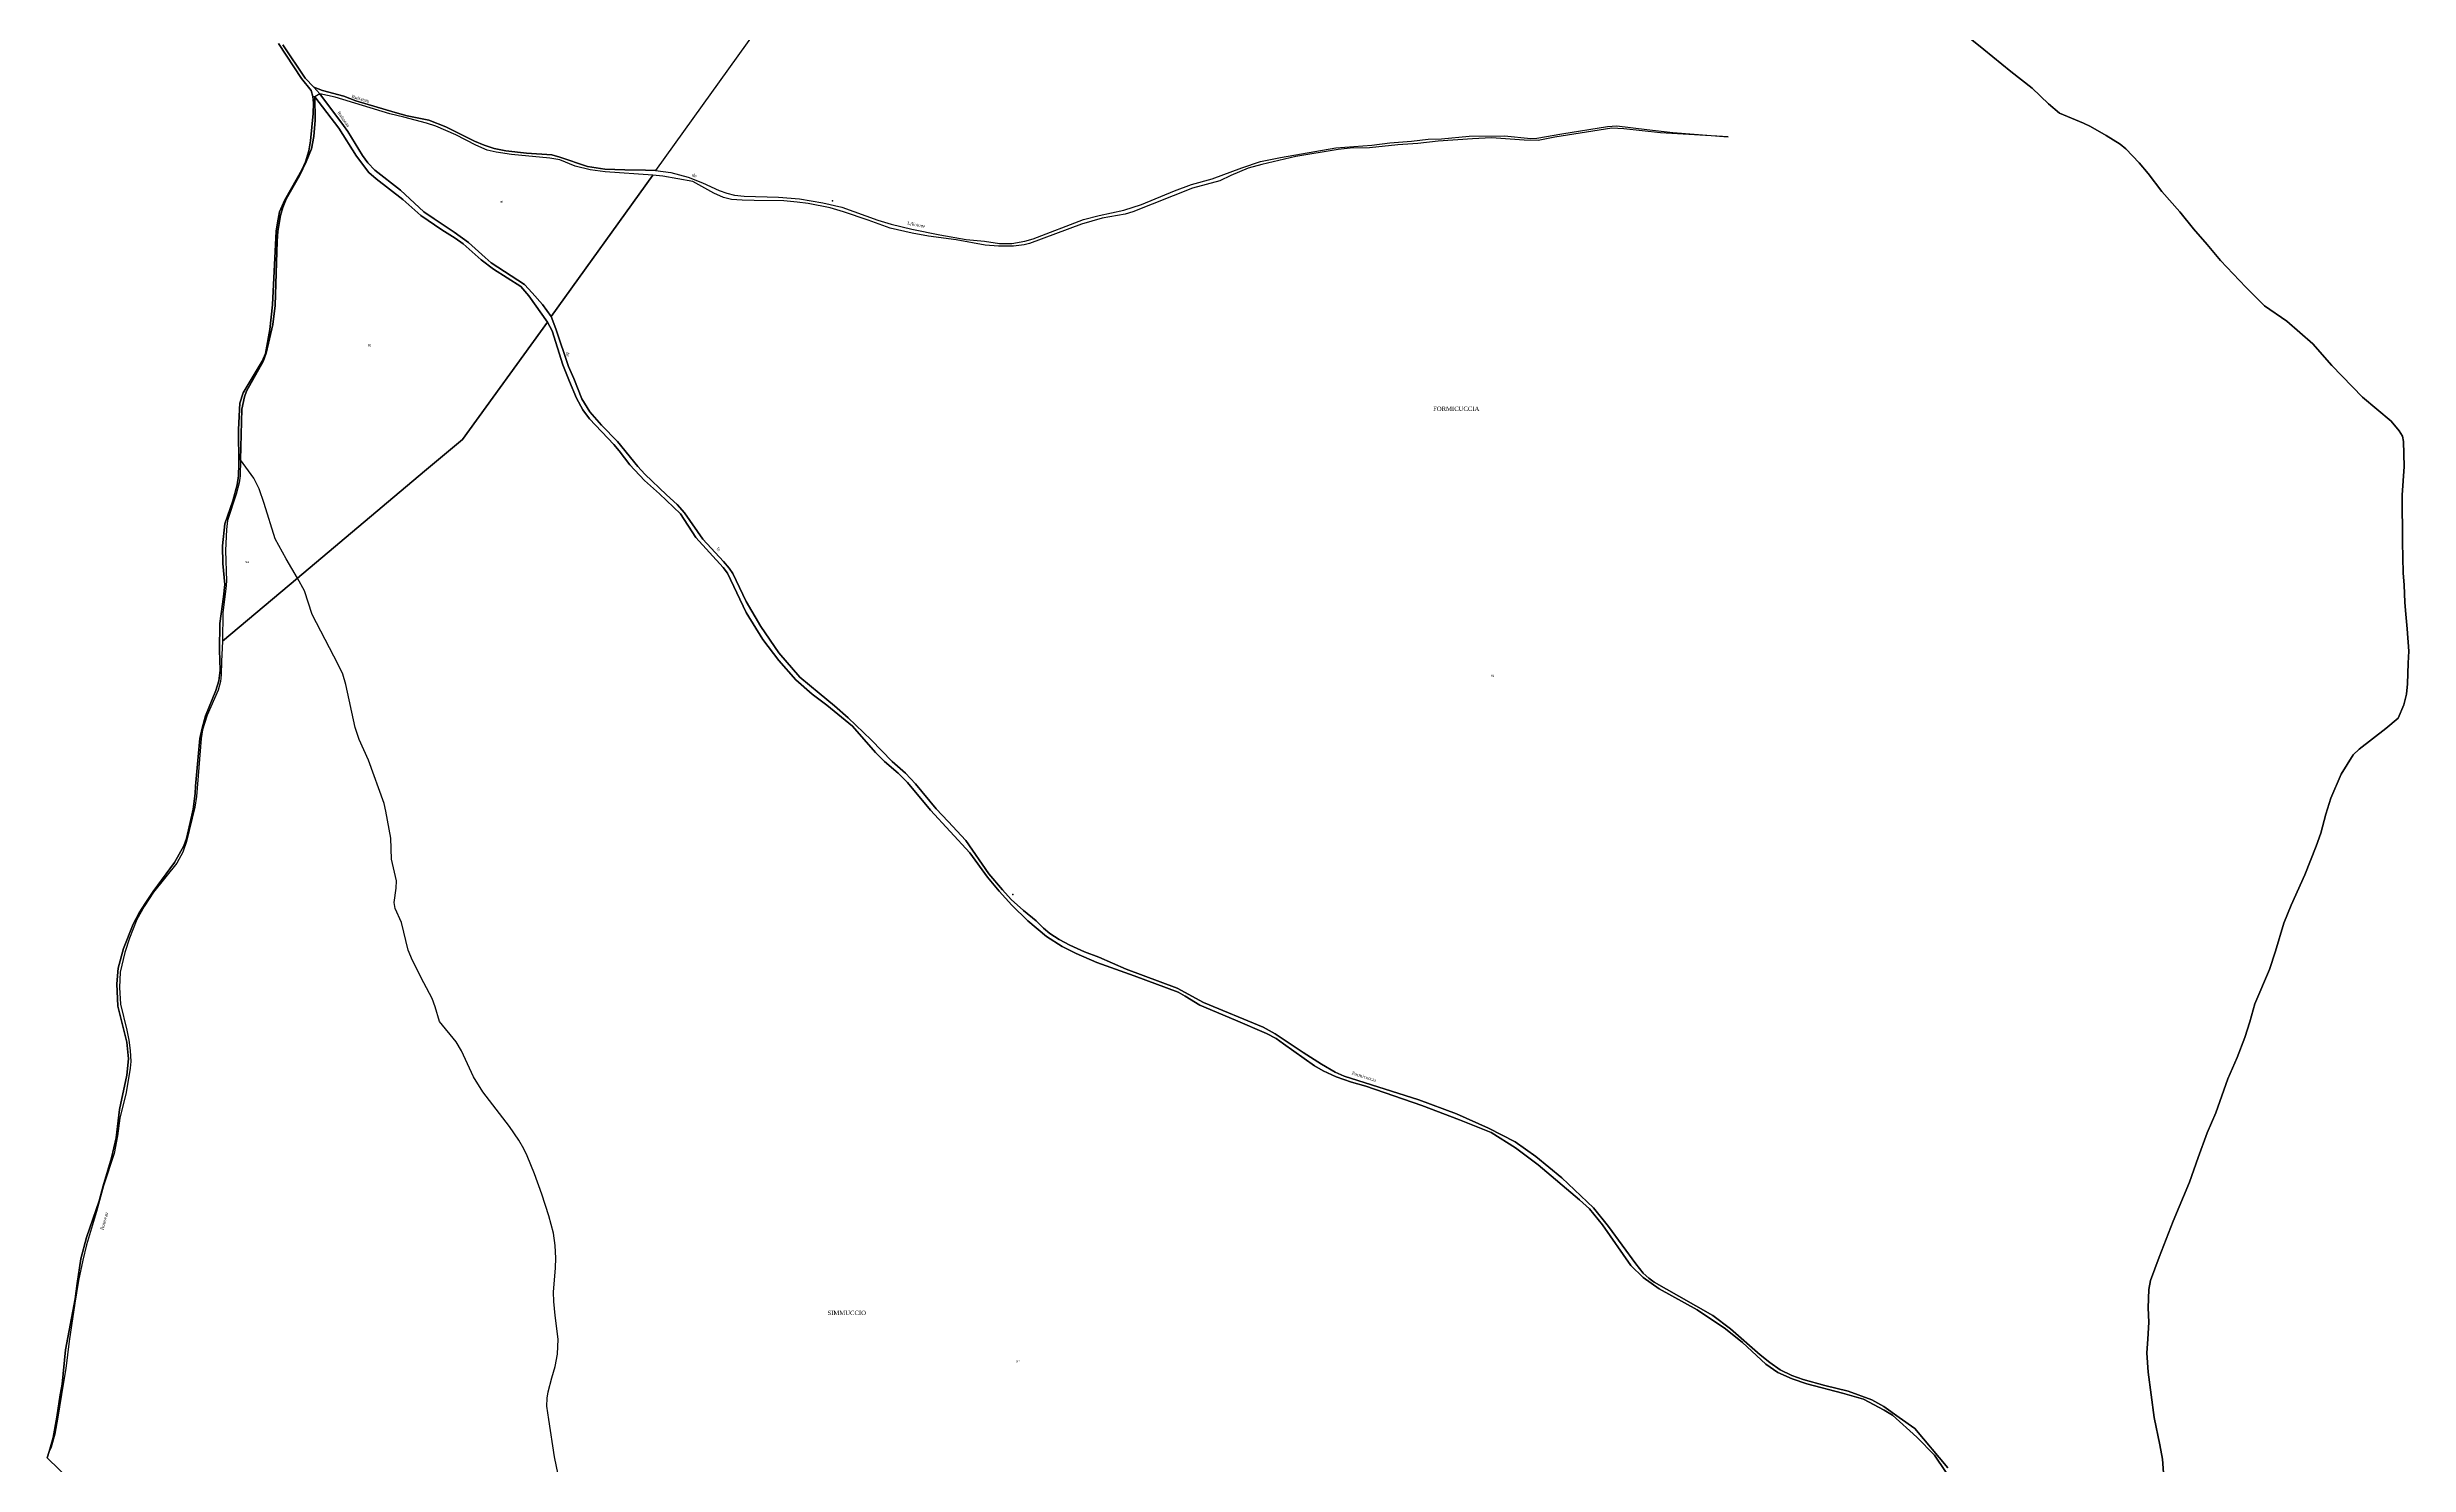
# Model space of a CAD drawing. Extents: x 1197506 to 1206978, y 6141540 to 6151741.
# Drawn here: x 1203614 to 1205781, y 6145426 to 6146727 of the extents above; entities that cross this region are included whole.
import ezdxf

# ---------------------------------------------------------------- set-up
doc = ezdxf.new("R2010")
doc.units = 0
doc.linetypes.add('CONTINU', pattern=[0])
doc.layers.get('0').update_dxf_attribs({"linetype": 'CONTINU'})
for name, color, linetype in [('1FLECHEFL', 7, 'CONTINU'), ('1LIEUDIT', 7, 'CONTINU'), ('1PARCELLE', 7, 'CONTINU'), ('1SECTION', 7, 'CONTINU'), ('1SUBDSECT', 7, 'CONTINU'), ('1TRONFLUV', 7, 'CONTINU'), ('3LIEUDITTEX', 7, 'CONTINU'), ('3PARCELLETEX', 7, 'CONTINU'), ('3TRONFLUVTEX', 7, 'CONTINU')]:
    doc.layers.add(name, color=color, linetype=linetype)
doc.styles.get("Standard").update_dxf_attribs({"font": 'Times New Roman'})

# ---------------------------------------------------------------- blocks, each defined once
blk = doc.blocks.new('FLECHRU1')
blk.add_point((0, 0))

msp = doc.modelspace()

# ---------------------------------------------------------------- linework, layer by layer
at = {"layer": '1LIEUDIT'}
for points in [[(1205374.95, 6145391.93), (1205345.79, 6145435), (1205329.69, 6145451.39), (1205307.23, 6145471.49), (1205299.67, 6145476.33), (1205280.6, 6145486.36), (1205261.46, 6145491.74), (1205228.76, 6145500.35), (1205215.1, 6145504.98), (1205202.06, 6145510.73), (1205190.87, 6145518.25), (1205169.54, 6145538.16), (1205154.14, 6145550.79), (1205128.16, 6145568.13), (1205093.17, 6145587.4), (1205078.59, 6145597.83), (1205067.2, 6145608.86), (1205041.3, 6145646.32), (1205029.33, 6145661.04), (1205020.05, 6145669.19), (1204982.02, 6145701.27), (1204961.49, 6145717.01), (1204938.91, 6145731.04), (1204910.09, 6145742.57), (1204875.52, 6145755.56), (1204823.93, 6145773.39), (1204810.9, 6145777.16), (1204796.95, 6145782.09), (1204784.8, 6145787.49), (1204776.8, 6145792.1), (1204748.49, 6145812.31), (1204741.62, 6145817.03), (1204732.84, 6145821.73), (1204704.32, 6145834.03), (1204671.66, 6145847.76), (1204658.23, 6145855.85), (1204651.87, 6145859.63), (1204611.61, 6145874.51), (1204577.27, 6145886.93), (1204558.26, 6145895.21), (1204545.35, 6145901.43), (1204530.91, 6145910.59), (1204514.06, 6145925.17), (1204499.34, 6145939.61), (1204487.52, 6145952.23), (1204476.8, 6145965.16), (1204460.75, 6145987.54), (1204424.76, 6146026.65), (1204403.53, 6146051.9), (1204394.95, 6146060.53), (1204382.46, 6146071.4), (1204374.26, 6146079.42), (1204352.95, 6146103.72), (1204329.38, 6146123.02), (1204316.14, 6146133.2), (1204301.21, 6146146.35), (1204285.41, 6146163.9), (1204270.87, 6146183.22), (1204255.48, 6146207.89), (1204238.25, 6146244.15), (1204234.35, 6146249.34), (1204209.38, 6146276.76), (1204195.16, 6146298.48), (1204175.9, 6146316.73), (1204162.15, 6146329.06), (1204148.87, 6146343.42), (1204138.88, 6146356.43), (1204133.97, 6146362.16), (1204111.9, 6146385.61), (1204105.6, 6146393.82), (1204099.98, 6146404.61), (1204093.57, 6146420.06), (1204087.44, 6146435.08), (1204077.55, 6146466.4), (1204073.11, 6146474.47), (1204056.21, 6146498.51), (1204048.7, 6146507.15), (1204023.84, 6146522.85), (1204012.47, 6146531.5), (1203996.02, 6146546.19), (1203988.56, 6146551.44), (1203976.39, 6146559.02), (1203957.06, 6146572.24), (1203940.63, 6146586.82), (1203915.96, 6146605.9), (1203909.2, 6146611.62), (1203897.95, 6146626.71), (1203881.83, 6146652.32), (1203859.68, 6146681.16), (1203857.86, 6146681.28), (1203856.44, 6146687.03), (1203847.67, 6146697.78), (1203826.34, 6146729.88)], [(1205366.33, 6146744.31), (1205390.9, 6146724.51), (1205415.92, 6146704.35), (1205435.34, 6146688.93), (1205450.32, 6146674.75), (1205460.42, 6146666.06), (1205482.36, 6146657.01), (1205488.77, 6146653.96), (1205503.27, 6146645.67), (1205516.11, 6146637.8), (1205521.42, 6146633.29), (1205533.65, 6146620.47), (1205541.67, 6146610.64), (1205554.25, 6146594.1), (1205570.87, 6146575.46), (1205583.33, 6146559.93), (1205596.05, 6146545.58), (1205608.2, 6146530.98), (1205631.28, 6146506.58), (1205648.62, 6146489.22), (1205669.03, 6146475.27), (1205692.84, 6146454.37), (1205710.2, 6146434.48), (1205738.37, 6146405.63), (1205764.68, 6146383.49), (1205772.01, 6146374.63), (1205774.99, 6146369.65), (1205775.89, 6146364.8), (1205776.57, 6146341.79), (1205774.72, 6146315.61), (1205775.1, 6146272.65), (1205775.73, 6146244.48), (1205776.75, 6146233.12), (1205777.17, 6146217.36), (1205777.82, 6146209.69), (1205779.34, 6146192.99), (1205780.87, 6146172.38), (1205780.22, 6146161.42), (1205779.68, 6146142.6), (1205778.9, 6146133.15), (1205776.29, 6146123.38), (1205771.01, 6146111.06), (1205759.89, 6146101.71), (1205735.27, 6146082.6), (1205729.92, 6146077.28), (1205718.7, 6146059.56), (1205709.4, 6146037.74), (1205704.76, 6146022.88), (1205700.26, 6146005.5), (1205695.96, 6145993.51), (1205685.39, 6145967.3), (1205672.96, 6145939.56), (1205666.3, 6145922.9), (1205658.58, 6145897.28), (1205653.14, 6145880.39), (1205639.72, 6145848.97), (1205635.12, 6145832.55), (1205630.61, 6145818.13), (1205623.54, 6145799.77), (1205614.84, 6145780.07), (1205603.72, 6145749.07), (1205595.99, 6145730.68), (1205587.75, 6145707.92), (1205579.57, 6145685.23), (1205564.59, 6145649.64), (1205551.76, 6145616.43), (1205543.85, 6145595.3), (1205542.28, 6145586.86), (1205541.74, 6145569.98), (1205542.27, 6145556.9), (1205541.5, 6145541.21), (1205540.61, 6145528.72), (1205541.75, 6145511.1), (1205547.28, 6145469.36), (1205552.62, 6145444.34), (1205554.9, 6145431.13), (1205556.5, 6145410.13)], [(1203646.86, 6145400.52), (1203614.28, 6145432.59), (1203616.1, 6145438.34), (1203619.74, 6145451.13), (1203623.2, 6145469.87), (1203626.26, 6145490.38), (1203628.04, 6145500.12), (1203631.06, 6145531.66), (1203639.88, 6145578.42), (1203641.66, 6145592.26), (1203645.21, 6145615.01), (1203650.43, 6145634.47), (1203661.78, 6145668.26), (1203665.63, 6145682.09), (1203673.28, 6145707.65), (1203677.5, 6145726.16), (1203680.69, 6145752.18), (1203687.2, 6145783.55), (1203688.84, 6145798.53), (1203687.44, 6145813.69), (1203678.94, 6145846.81), (1203678.01, 6145867.29), (1203679.44, 6145881.65), (1203684.15, 6145899.61), (1203693.1, 6145921.93), (1203698.68, 6145932.39), (1203704.63, 6145941.91), (1203711.48, 6145952.08), (1203731.18, 6145978.65), (1203739.62, 6145993.87), (1203742.02, 6146000.75), (1203745.37, 6146015.28), (1203748.26, 6146027.7), (1203750.14, 6146042.03), (1203750.32, 6146048.56), (1203754.27, 6146092.34), (1203756.28, 6146101.94), (1203759.47, 6146113.18), (1203769.03, 6146136.5), (1203771.64, 6146145.15), (1203773, 6146155.07), (1203772.26, 6146173.48), (1203772.53, 6146197.78), (1203776.11, 6146222.34), (1203777.13, 6146233.68), (1203775.26, 6146252.98), (1203775.03, 6146269.11), (1203777.29, 6146289.3), (1203784.63, 6146310.49), (1203788.53, 6146325.19), (1203789.66, 6146333.42), (1203790.19, 6146344.13), (1203789.76, 6146375.76), (1203791, 6146399.95), (1203794.14, 6146409.64), (1203811.48, 6146438.52), (1203814.68, 6146445.66), (1203818.48, 6146467.77), (1203821.05, 6146490.11), (1203824.41, 6146557.72), (1203825.53, 6146565.56), (1203827.47, 6146575.49), (1203832.36, 6146586.5), (1203847.97, 6146613.99), (1203851.08, 6146621.35), (1203854.23, 6146631.55), (1203855.96, 6146640.84), (1203858.41, 6146665.63), (1203858.57, 6146675.2), (1203857.86, 6146681.28), (1203859.68, 6146681.16), (1203859.68, 6146681.16), (1203881.83, 6146652.32), (1203897.95, 6146626.71), (1203909.2, 6146611.62), (1203915.96, 6146605.9), (1203940.63, 6146586.82), (1203957.06, 6146572.24), (1203976.39, 6146559.02), (1203988.56, 6146551.44), (1203996.02, 6146546.19), (1204012.47, 6146531.5), (1204023.84, 6146522.85), (1204048.7, 6146507.15), (1204056.21, 6146498.51), (1204073.11, 6146474.47), (1204077.55, 6146466.4), (1204087.44, 6146435.08), (1204093.57, 6146420.06), (1204099.98, 6146404.61), (1204105.6, 6146393.82), (1204111.9, 6146385.61), (1204133.97, 6146362.16), (1204138.88, 6146356.43), (1204148.87, 6146343.42), (1204162.15, 6146329.06), (1204175.9, 6146316.73), (1204195.16, 6146298.48), (1204209.38, 6146276.76), (1204234.35, 6146249.34), (1204238.25, 6146244.15), (1204255.48, 6146207.89), (1204270.87, 6146183.22), (1204285.41, 6146163.9), (1204301.21, 6146146.35), (1204316.14, 6146133.2), (1204329.38, 6146123.02), (1204352.95, 6146103.72), (1204374.26, 6146079.42), (1204382.46, 6146071.4), (1204394.95, 6146060.53), (1204403.53, 6146051.9), (1204424.76, 6146026.65), (1204460.75, 6145987.54), (1204476.8, 6145965.16), (1204487.52, 6145952.23), (1204499.34, 6145939.61), (1204514.06, 6145925.17), (1204530.91, 6145910.59), (1204545.35, 6145901.43), (1204558.26, 6145895.21), (1204577.27, 6145886.93), (1204611.61, 6145874.51), (1204651.87, 6145859.63), (1204658.23, 6145855.85), (1204671.66, 6145847.76), (1204704.32, 6145834.03), (1204732.84, 6145821.73), (1204741.62, 6145817.03), (1204748.49, 6145812.31), (1204776.8, 6145792.1), (1204784.8, 6145787.49), (1204796.95, 6145782.09), (1204810.9, 6145777.16), (1204823.93, 6145773.39), (1204875.52, 6145755.56), (1204910.09, 6145742.57), (1204938.91, 6145731.04), (1204961.49, 6145717.01), (1204982.02, 6145701.27), (1205020.05, 6145669.19), (1205029.33, 6145661.04), (1205041.3, 6145646.32), (1205067.2, 6145608.86), (1205078.59, 6145597.83), (1205093.17, 6145587.4), (1205128.16, 6145568.13), (1205154.14, 6145550.79), (1205169.54, 6145538.16), (1205190.87, 6145518.25), (1205202.06, 6145510.73), (1205215.1, 6145504.98), (1205228.76, 6145500.35), (1205261.46, 6145491.74), (1205280.6, 6145486.36), (1205299.67, 6145476.33), (1205307.23, 6145471.49), (1205329.69, 6145451.39), (1205345.79, 6145435), (1205374.95, 6145391.93)]]:
    msp.add_lwpolyline(points, dxfattribs=at)
at = {"layer": '1PARCELLE'}
for points in [[(1204273.52, 6146754.6), (1204172.23, 6146613.41), (1204163.27, 6146613.82), (1204144.06, 6146614.04), (1204125.86, 6146614.64), (1204110.09, 6146617.21), (1204084.62, 6146625.63), (1204077.17, 6146627.74), (1204053.9, 6146629.47), (1204035.11, 6146631.54), (1204024.37, 6146633.63), (1204015.04, 6146636.6), (1204006.38, 6146640.45), (1203979.88, 6146653.53), (1203964.4, 6146659.76), (1203944.48, 6146663.76), (1203933.45, 6146666.67), (1203897.51, 6146677.39), (1203886.29, 6146681.56), (1203866.87, 6146687), (1203858.92, 6146689.79), (1203850.84, 6146698.13), (1203830.33, 6146728.84)], [(1204273.52, 6146754.6), (1204172.23, 6146613.41), (1204186.3, 6146611.66), (1204202.43, 6146607.36), (1204215.54, 6146602.14), (1204230.84, 6146595.26), (1204237.73, 6146592.77), (1204244.76, 6146590.76), (1204253.7, 6146590.07), (1204285.18, 6146589.05), (1204304.3, 6146587.35), (1204325.74, 6146583.71), (1204343.31, 6146579.71), (1204376.26, 6146568.01), (1204388.41, 6146564.3), (1204407.66, 6146559.76), (1204433.15, 6146554.48), (1204457.5, 6146550.19), (1204474.08, 6146548.6), (1204488.09, 6146546.5), (1204499.21, 6146546.54), (1204511.24, 6146548.73), (1204518.78, 6146550.87), (1204565, 6146568.5), (1204579.26, 6146572.18), (1204602.12, 6146577.15), (1204618.26, 6146582.38), (1204648.36, 6146594.79), (1204664, 6146600.64), (1204682.91, 6146605.8), (1204710.16, 6146615.93), (1204727.39, 6146621.62), (1204745.89, 6146625.5), (1204796.51, 6146634.18), (1204829.62, 6146636.77), (1204846.2, 6146638.73), (1204865.8, 6146640.25), (1204881.26, 6146642.11), (1204893.48, 6146642.45), (1204918.89, 6146645.14), (1204951.29, 6146645.39), (1204975.41, 6146642.99), (1204980.98, 6146643.3), (1205003.81, 6146647.22), (1205045.88, 6146653.82), (1205054.37, 6146654.53), (1205081.83, 6146650.96), (1205105.58, 6146648.36), (1205156.52, 6146644.38), (1205094.47, 6146647.95), (1205060.61, 6146651.68), (1205049.61, 6146652.32), (1204997.53, 6146643.97), (1204982.19, 6146641.07), (1204969.41, 6146641.17), (1204939.43, 6146643.42), (1204921.8, 6146642.57), (1204890.53, 6146640.37), (1204871.68, 6146638.17), (1204853.32, 6146637), (1204827.51, 6146634.4), (1204809.75, 6146633.96), (1204798.63, 6146632.83), (1204759.89, 6146626.23), (1204728.54, 6146619), (1204716.05, 6146615.55), (1204700.13, 6146608.99), (1204690.02, 6146604.15), (1204665.01, 6146597.29), (1204610.4, 6146575.47), (1204603.26, 6146573.58), (1204582.03, 6146569.65), (1204563.31, 6146564.39), (1204515.34, 6146546.54), (1204510.53, 6146545.19), (1204500.65, 6146543.93), (1204486.94, 6146544.01), (1204474.85, 6146544.88), (1204448.09, 6146549.81), (1204422.67, 6146553.34), (1204407.77, 6146556.09), (1204387.53, 6146560.56), (1204367.51, 6146567.91), (1204344.91, 6146575.72), (1204332.72, 6146579.13), (1204312.34, 6146583.13), (1204302.25, 6146584.45), (1204290.1, 6146585.54), (1204262.93, 6146586.11), (1204251.7, 6146586.19), (1204242.16, 6146586.98), (1204234.78, 6146588.62), (1204225.89, 6146592.74), (1204206.64, 6146603.45), (1204179.05, 6146608.35), (1204169.99, 6146609.14), (1204169.99, 6146609.14), (1204076.51, 6146479.61), (1204081.02, 6146468.29), (1204092.48, 6146433.55), (1204097.28, 6146422.61), (1204104.67, 6146404.06), (1204112.06, 6146392.09), (1204122.91, 6146379.97), (1204137.32, 6146364.94), (1204156.04, 6146341.93), (1204162.47, 6146334.81), (1204182.42, 6146316.04), (1204192.23, 6146307.16), (1204198.84, 6146299.57), (1204215.79, 6146275.33), (1204234.87, 6146254.65), (1204239.81, 6146248.66), (1204243.2, 6146243.73), (1204255.66, 6146218.21), (1204268.88, 6146195.07), (1204285.59, 6146170.86), (1204304.83, 6146148.53), (1204322.51, 6146133.86), (1204336.62, 6146122.42), (1204349.08, 6146111.45), (1204370.33, 6146091.09), (1204389.45, 6146071.39), (1204401.59, 6146060.51), (1204411.01, 6146050.94), (1204429.81, 6146027.79), (1204440.79, 6146016.1), (1204457.03, 6145998.93), (1204478.24, 6145968.37), (1204490.79, 6145953.55), (1204498.79, 6145944.69), (1204510.04, 6145934.5), (1204521.72, 6145925.09), (1204528.31, 6145918.43), (1204534.11, 6145913.47), (1204542.77, 6145908.01), (1204552.35, 6145902.64), (1204565.82, 6145896.82), (1204578.93, 6145891.72), (1204604.23, 6145880.92), (1204650.99, 6145863.22), (1204675.2, 6145850.25), (1204729.69, 6145827.56), (1204740.87, 6145821.41), (1204766.53, 6145804.23), (1204783.29, 6145793.65), (1204796.04, 6145786.33), (1204804.29, 6145782.59), (1204872.71, 6145761), (1204907.1, 6145748.05), (1204936.68, 6145735.02), (1204960.97, 6145722.3), (1204980.12, 6145708.88), (1205003.96, 6145689.29), (1205032.92, 6145661.92), (1205046.61, 6145644.8), (1205071.77, 6145610.38), (1205078.51, 6145601.99), (1205083.71, 6145597.37), (1205088.49, 6145593.66), (1205111.18, 6145580.92), (1205142.27, 6145563.15), (1205158.64, 6145550.75), (1205185.73, 6145526.9), (1205194.54, 6145519.79), (1205204.11, 6145513.34), (1205214.96, 6145507.88), (1205225.41, 6145504.23), (1205245.15, 6145498.95), (1205266.48, 6145493.48), (1205288.22, 6145485.52), (1205299.41, 6145479.49), (1205313.3, 6145469.34), (1205327.64, 6145459.33), (1205358.12, 6145423.38)], [(1205556.5, 6145410.13), (1205554.9, 6145431.13), (1205552.62, 6145444.34), (1205547.28, 6145469.36), (1205541.75, 6145511.1), (1205540.61, 6145528.72), (1205541.5, 6145541.21), (1205542.27, 6145556.9), (1205541.74, 6145569.98), (1205542.28, 6145586.86), (1205543.85, 6145595.3), (1205551.76, 6145616.43), (1205564.59, 6145649.64), (1205579.57, 6145685.23), (1205587.75, 6145707.92), (1205595.99, 6145730.68), (1205603.72, 6145749.07), (1205614.84, 6145780.07), (1205623.54, 6145799.77), (1205630.61, 6145818.13), (1205635.12, 6145832.55), (1205639.72, 6145848.97), (1205653.14, 6145880.39), (1205658.58, 6145897.28), (1205666.3, 6145922.9), (1205672.96, 6145939.56), (1205685.39, 6145967.3), (1205695.96, 6145993.51), (1205700.26, 6146005.5), (1205704.76, 6146022.88), (1205709.4, 6146037.74), (1205718.7, 6146059.56), (1205729.92, 6146077.28), (1205735.27, 6146082.6), (1205759.89, 6146101.71), (1205771.01, 6146111.06), (1205776.29, 6146123.38), (1205778.9, 6146133.15), (1205779.68, 6146142.6), (1205780.22, 6146161.42), (1205780.87, 6146172.38), (1205779.34, 6146192.99), (1205777.82, 6146209.69), (1205777.17, 6146217.36), (1205776.75, 6146233.12), (1205775.73, 6146244.48), (1205775.1, 6146272.65), (1205774.72, 6146315.61), (1205776.57, 6146341.79), (1205775.89, 6146364.8), (1205774.99, 6146369.65), (1205772.01, 6146374.63), (1205764.68, 6146383.49), (1205738.37, 6146405.63), (1205710.2, 6146434.48), (1205692.84, 6146454.37), (1205669.03, 6146475.27), (1205648.62, 6146489.22), (1205631.28, 6146506.58), (1205608.2, 6146530.98), (1205596.05, 6146545.58), (1205583.33, 6146559.93), (1205570.87, 6146575.46), (1205554.25, 6146594.1), (1205541.67, 6146610.64), (1205533.65, 6146620.47), (1205521.42, 6146633.29), (1205516.11, 6146637.8), (1205503.27, 6146645.67), (1205488.77, 6146653.96), (1205482.36, 6146657.01), (1205460.42, 6146666.06), (1205450.32, 6146674.75), (1205435.34, 6146688.93), (1205415.92, 6146704.35), (1205390.9, 6146724.51), (1205366.33, 6146744.31)], [(1204084.58, 6145409.87), (1204079.7, 6145433.45), (1204074.34, 6145467.56), (1204072.76, 6145479.77), (1204072.88, 6145487.27), (1204073.85, 6145492.94), (1204077.33, 6145505.87), (1204080.39, 6145516.1), (1204082.57, 6145527.47), (1204083.1, 6145541.44), (1204080.38, 6145562.93), (1204079.14, 6145575.87), (1204078.78, 6145584.32), (1204080.66, 6145606.65), (1204080.88, 6145615.68), (1204080.3, 6145627.12), (1204078.63, 6145638.63), (1204074.36, 6145654.49), (1204067.97, 6145674.25), (1204061.37, 6145693.13), (1204054.73, 6145709.58), (1204051.57, 6145716.03), (1204047.03, 6145723.78), (1204038.54, 6145736.34), (1204014, 6145768.31), (1204005.22, 6145782.13), (1203994.24, 6145805.8), (1203989.51, 6145814), (1203974.28, 6145832.64), (1203970.19, 6145846.36), (1203967.52, 6145853.87), (1203959.67, 6145868.23), (1203949.28, 6145888.76), (1203945.39, 6145898.31), (1203939.3, 6145923.51), (1203933.46, 6145936.52), (1203932.7, 6145941.84), (1203934.38, 6145955.07), (1203934.57, 6145961.77), (1203930.15, 6145981.7), (1203929.4, 6146000.87), (1203924.96, 6146025.79), (1203923.26, 6146032.78), (1203908.94, 6146072.66), (1203900.4, 6146091.39), (1203896.88, 6146102.47), (1203888.22, 6146141.83), (1203885.34, 6146151.27), (1203881.2, 6146160.4), (1203857.37, 6146206.11), (1203850.28, 6146227.76), (1203843.89, 6146239.63), (1203960.52, 6146337.79), (1203995.29, 6146366.6), (1204073.11, 6146474.47), (1204077.55, 6146466.4), (1204087.44, 6146435.08), (1204093.57, 6146420.06), (1204099.98, 6146404.61), (1204105.6, 6146393.82), (1204111.9, 6146385.61), (1204133.97, 6146362.16), (1204138.88, 6146356.43), (1204148.87, 6146343.42), (1204162.15, 6146329.06), (1204175.9, 6146316.73), (1204195.16, 6146298.48), (1204209.38, 6146276.76), (1204234.35, 6146249.34), (1204238.25, 6146244.15), (1204255.48, 6146207.89), (1204270.87, 6146183.22), (1204285.41, 6146163.9), (1204301.21, 6146146.35), (1204316.14, 6146133.2), (1204329.38, 6146123.02), (1204352.95, 6146103.72), (1204374.26, 6146079.42), (1204382.46, 6146071.4), (1204394.95, 6146060.53), (1204403.53, 6146051.9), (1204424.76, 6146026.65), (1204460.75, 6145987.54), (1204476.8, 6145965.16), (1204487.52, 6145952.23), (1204499.34, 6145939.61), (1204514.06, 6145925.17), (1204530.91, 6145910.59), (1204545.35, 6145901.43), (1204558.26, 6145895.21), (1204577.27, 6145886.93), (1204611.61, 6145874.51), (1204651.87, 6145859.63), (1204658.23, 6145855.85), (1204671.66, 6145847.76), (1204704.32, 6145834.03), (1204732.84, 6145821.73), (1204741.62, 6145817.03), (1204748.49, 6145812.31), (1204776.8, 6145792.1), (1204784.8, 6145787.49), (1204796.95, 6145782.09), (1204810.9, 6145777.16), (1204823.93, 6145773.39), (1204875.52, 6145755.56), (1204910.09, 6145742.57), (1204938.91, 6145731.04), (1204961.49, 6145717.01), (1204982.02, 6145701.27), (1205020.05, 6145669.19), (1205029.33, 6145661.04), (1205041.3, 6145646.32), (1205067.2, 6145608.86), (1205078.59, 6145597.83), (1205093.17, 6145587.4), (1205128.16, 6145568.13), (1205154.14, 6145550.79), (1205169.54, 6145538.16), (1205190.87, 6145518.25), (1205202.06, 6145510.73), (1205215.1, 6145504.98), (1205228.76, 6145500.35), (1205261.46, 6145491.74), (1205280.6, 6145486.36), (1205299.67, 6145476.33), (1205307.23, 6145471.49), (1205329.69, 6145451.39), (1205345.79, 6145435), (1205374.95, 6145391.93)], [(1204084.58, 6145409.87), (1204079.7, 6145433.45), (1204074.34, 6145467.56), (1204072.76, 6145479.77), (1204072.88, 6145487.27), (1204073.85, 6145492.94), (1204077.33, 6145505.87), (1204080.39, 6145516.1), (1204082.57, 6145527.47), (1204083.1, 6145541.44), (1204080.38, 6145562.93), (1204079.14, 6145575.87), (1204078.78, 6145584.32), (1204080.66, 6145606.65), (1204080.88, 6145615.68), (1204080.3, 6145627.12), (1204078.63, 6145638.63), (1204074.36, 6145654.49), (1204067.97, 6145674.25), (1204061.37, 6145693.13), (1204054.73, 6145709.58), (1204051.57, 6145716.03), (1204047.03, 6145723.78), (1204038.54, 6145736.34), (1204014, 6145768.31), (1204005.22, 6145782.13), (1203994.24, 6145805.8), (1203989.51, 6145814), (1203974.28, 6145832.64), (1203970.19, 6145846.36), (1203967.52, 6145853.87), (1203959.67, 6145868.23), (1203949.28, 6145888.76), (1203945.39, 6145898.31), (1203939.3, 6145923.51), (1203933.46, 6145936.52), (1203932.7, 6145941.84), (1203934.38, 6145955.07), (1203934.57, 6145961.77), (1203930.15, 6145981.7), (1203929.4, 6146000.87), (1203924.96, 6146025.79), (1203923.26, 6146032.78), (1203908.94, 6146072.66), (1203900.4, 6146091.39), (1203896.88, 6146102.47), (1203888.22, 6146141.83), (1203885.34, 6146151.27), (1203881.2, 6146160.4), (1203857.37, 6146206.11), (1203850.28, 6146227.76), (1203843.89, 6146239.63), (1203774.99, 6146181.74), (1203774.2, 6146163.03), (1203773.87, 6146150.7), (1203773.12, 6146144.75), (1203771.01, 6146136.64), (1203760.87, 6146113.74), (1203756.66, 6146100.29), (1203755.36, 6146092.42), (1203751.36, 6146039.2), (1203749.7, 6146029.42), (1203742.16, 6145997.75), (1203738.56, 6145988.04), (1203733.09, 6145977.97), (1203711.77, 6145951.32), (1203703.1, 6145938.31), (1203696.35, 6145926.23), (1203689.8, 6145909.12), (1203685.48, 6145895.97), (1203681.14, 6145878.04), (1203680.45, 6145864.06), (1203681.48, 6145848.67), (1203687.17, 6145824.87), (1203689.26, 6145815.5), (1203690.47, 6145806.03), (1203691.04, 6145795.93), (1203690.48, 6145790.06), (1203686.8, 6145767.62), (1203681.04, 6145744.02), (1203678.84, 6145727.82), (1203675.63, 6145711.8), (1203666.03, 6145682.03), (1203659.55, 6145658.51), (1203650.19, 6145627.8), (1203646.98, 6145613.75), (1203642.94, 6145595.1), (1203639.71, 6145574.33), (1203634.41, 6145539.54), (1203631.37, 6145514.46), (1203628.96, 6145499.95), (1203623.99, 6145469.78), (1203621.35, 6145454.1), (1203617.93, 6145442.34), (1203616.1, 6145438.34), (1203614.28, 6145432.59), (1203614.28, 6145432.59), (1203646.86, 6145400.52)]]:
    msp.add_lwpolyline(points, dxfattribs=at)
for points in [[(1203843.89, 6146239.63), (1203833.49, 6146257.37), (1203823.51, 6146275.53), (1203813.18, 6146307.85), (1203808.65, 6146321.34), (1203803.74, 6146331.1), (1203791.57, 6146348.08), (1203792.94, 6146394.58), (1203795.14, 6146405.76), (1203797.05, 6146411.1), (1203812.44, 6146438.22), (1203815.28, 6146445.85), (1203821.29, 6146472.31), (1203823.38, 6146489.51), (1203825.35, 6146548.8), (1203825.7, 6146557.79), (1203828.23, 6146572.29), (1203830.4, 6146579.62), (1203833.57, 6146587.33), (1203845.68, 6146608.56), (1203851.92, 6146621.5), (1203856.68, 6146633.31), (1203859, 6146644.54), (1203860.23, 6146659.59), (1203859.68, 6146681.16), (1203881.83, 6146652.32), (1203897.95, 6146626.71), (1203909.2, 6146611.62), (1203915.96, 6146605.9), (1203940.63, 6146586.82), (1203957.06, 6146572.24), (1203976.39, 6146559.02), (1203988.56, 6146551.44), (1203996.02, 6146546.19), (1204012.47, 6146531.5), (1204023.84, 6146522.85), (1204048.7, 6146507.15), (1204056.21, 6146498.51), (1204073.11, 6146474.47), (1203995.29, 6146366.6), (1203960.52, 6146337.79), (1203843.89, 6146239.63)], [(1204169.99, 6146609.14), (1204126.05, 6146612.14), (1204112.54, 6146614.07), (1204098.55, 6146617.51), (1204084.69, 6146623.16), (1204075.25, 6146624.69), (1204040.18, 6146628.14), (1204026.08, 6146630.19), (1204017.89, 6146632.25), (1204007.62, 6146636.78), (1203989.27, 6146646.26), (1203970.94, 6146654.04), (1203962.19, 6146657.02), (1203941.5, 6146662.34), (1203928.57, 6146665.45), (1203878.39, 6146680.69), (1203864.46, 6146683.77), (1203886.09, 6146654.81), (1203889.93, 6146649.35), (1203903.47, 6146627.23), (1203908.54, 6146620.55), (1203914.91, 6146613.92), (1203938.34, 6146595.41), (1203959.93, 6146575.67), (1203969.17, 6146569.08), (1203987.54, 6146556.93), (1204000.85, 6146547.47), (1204016.16, 6146533.53), (1204021.71, 6146528.83), (1204052.09, 6146508.79), (1204059.31, 6146501.23), (1204068.69, 6146490.55), (1204076.51, 6146479.61), (1204169.99, 6146609.14)], [(1203774.99, 6146181.74), (1203843.89, 6146239.63), (1203833.49, 6146257.37), (1203823.51, 6146275.53), (1203813.18, 6146307.85), (1203808.65, 6146321.34), (1203803.74, 6146331.1), (1203791.57, 6146348.08), (1203791.25, 6146333.51), (1203790.34, 6146326.88), (1203787.56, 6146316.63), (1203779.76, 6146292.33), (1203778.78, 6146284.13), (1203777.95, 6146264.95), (1203778.86, 6146236.6), (1203778.29, 6146229.57), (1203775.49, 6146208.13), (1203774.99, 6146181.74)]]:
    msp.add_lwpolyline(points, close=True, dxfattribs=at)
at = {"layer": '1SECTION'}
msp.add_lwpolyline([(1205556.5, 6145410.13), (1205554.9, 6145431.13), (1205552.62, 6145444.34), (1205547.28, 6145469.36), (1205541.75, 6145511.1), (1205540.61, 6145528.72), (1205541.5, 6145541.21), (1205542.27, 6145556.9), (1205541.74, 6145569.98), (1205542.28, 6145586.86), (1205543.85, 6145595.3), (1205551.76, 6145616.43), (1205564.59, 6145649.64), (1205579.57, 6145685.23), (1205587.75, 6145707.92), (1205595.99, 6145730.68), (1205603.72, 6145749.07), (1205614.84, 6145780.07), (1205623.54, 6145799.77), (1205630.61, 6145818.13), (1205635.12, 6145832.55), (1205639.72, 6145848.97), (1205653.14, 6145880.39), (1205658.58, 6145897.28), (1205666.3, 6145922.9), (1205672.96, 6145939.56), (1205685.39, 6145967.3), (1205695.96, 6145993.51), (1205700.26, 6146005.5), (1205704.76, 6146022.88), (1205709.4, 6146037.74), (1205718.7, 6146059.56), (1205729.92, 6146077.28), (1205735.27, 6146082.6), (1205759.89, 6146101.71), (1205771.01, 6146111.06), (1205776.29, 6146123.38), (1205778.9, 6146133.15), (1205779.68, 6146142.6), (1205780.22, 6146161.42), (1205780.87, 6146172.38), (1205779.34, 6146192.99), (1205777.82, 6146209.69), (1205777.17, 6146217.36), (1205776.75, 6146233.12), (1205775.73, 6146244.48), (1205775.1, 6146272.65), (1205774.72, 6146315.61), (1205776.57, 6146341.79), (1205775.89, 6146364.8), (1205774.99, 6146369.65), (1205772.01, 6146374.63), (1205764.68, 6146383.49), (1205738.37, 6146405.63), (1205710.2, 6146434.48), (1205692.84, 6146454.37), (1205669.03, 6146475.27), (1205648.62, 6146489.22), (1205631.28, 6146506.58), (1205608.2, 6146530.98), (1205596.05, 6146545.58), (1205583.33, 6146559.93), (1205570.87, 6146575.46), (1205554.25, 6146594.1), (1205541.67, 6146610.64), (1205533.65, 6146620.47), (1205521.42, 6146633.29), (1205516.11, 6146637.8), (1205503.27, 6146645.67), (1205488.77, 6146653.96), (1205482.36, 6146657.01), (1205460.42, 6146666.06), (1205450.32, 6146674.75), (1205435.34, 6146688.93), (1205415.92, 6146704.35), (1205390.9, 6146724.51), (1205366.33, 6146744.31)], dxfattribs=at)
at = {"layer": '1SUBDSECT'}
for points in [[(1203826.34, 6146729.88), (1203847.67, 6146697.78), (1203856.44, 6146687.03), (1203857.86, 6146681.28), (1203858.57, 6146675.2), (1203858.41, 6146665.63), (1203855.96, 6146640.84), (1203854.23, 6146631.55), (1203851.08, 6146621.35), (1203847.97, 6146613.99), (1203832.36, 6146586.5), (1203827.47, 6146575.49), (1203825.53, 6146565.56), (1203824.41, 6146557.72), (1203821.05, 6146490.11), (1203818.48, 6146467.77), (1203814.68, 6146445.66), (1203811.48, 6146438.52), (1203794.14, 6146409.64), (1203791, 6146399.95), (1203789.76, 6146375.76), (1203790.19, 6146344.13), (1203789.66, 6146333.42), (1203788.53, 6146325.19), (1203784.63, 6146310.49), (1203777.29, 6146289.3), (1203775.03, 6146269.11), (1203775.26, 6146252.98), (1203777.13, 6146233.68), (1203776.11, 6146222.34), (1203772.53, 6146197.78), (1203772.26, 6146173.48), (1203773, 6146155.07), (1203771.64, 6146145.15), (1203769.03, 6146136.5), (1203759.47, 6146113.18), (1203756.28, 6146101.94), (1203754.27, 6146092.34), (1203750.32, 6146048.56), (1203750.14, 6146042.03), (1203748.26, 6146027.7), (1203745.37, 6146015.28), (1203742.02, 6146000.75), (1203739.62, 6145993.87), (1203731.18, 6145978.65), (1203711.48, 6145952.08), (1203704.63, 6145941.91), (1203698.68, 6145932.39), (1203693.1, 6145921.93), (1203684.15, 6145899.61), (1203679.44, 6145881.65), (1203678.01, 6145867.29), (1203678.94, 6145846.81), (1203687.44, 6145813.69), (1203688.84, 6145798.53), (1203687.2, 6145783.55), (1203680.69, 6145752.18), (1203677.5, 6145726.16), (1203673.28, 6145707.65), (1203665.63, 6145682.09), (1203661.78, 6145668.26), (1203650.43, 6145634.47), (1203645.21, 6145615.01), (1203641.66, 6145592.26), (1203639.88, 6145578.42), (1203631.06, 6145531.66), (1203628.04, 6145500.12), (1203626.26, 6145490.38), (1203623.2, 6145469.87), (1203619.74, 6145451.13), (1203616.1, 6145438.34), (1203614.28, 6145432.59), (1203614.28, 6145432.59), (1203646.86, 6145400.52)], [(1205556.5, 6145410.13), (1205554.9, 6145431.13), (1205552.62, 6145444.34), (1205547.28, 6145469.36), (1205541.75, 6145511.1), (1205540.61, 6145528.72), (1205541.5, 6145541.21), (1205542.27, 6145556.9), (1205541.74, 6145569.98), (1205542.28, 6145586.86), (1205543.85, 6145595.3), (1205551.76, 6145616.43), (1205564.59, 6145649.64), (1205579.57, 6145685.23), (1205587.75, 6145707.92), (1205595.99, 6145730.68), (1205603.72, 6145749.07), (1205614.84, 6145780.07), (1205623.54, 6145799.77), (1205630.61, 6145818.13), (1205635.12, 6145832.55), (1205639.72, 6145848.97), (1205653.14, 6145880.39), (1205658.58, 6145897.28), (1205666.3, 6145922.9), (1205672.96, 6145939.56), (1205685.39, 6145967.3), (1205695.96, 6145993.51), (1205700.26, 6146005.5), (1205704.76, 6146022.88), (1205709.4, 6146037.74), (1205718.7, 6146059.56), (1205729.92, 6146077.28), (1205735.27, 6146082.6), (1205759.89, 6146101.71), (1205771.01, 6146111.06), (1205776.29, 6146123.38), (1205778.9, 6146133.15), (1205779.68, 6146142.6), (1205780.22, 6146161.42), (1205780.87, 6146172.38), (1205779.34, 6146192.99), (1205777.82, 6146209.69), (1205777.17, 6146217.36), (1205776.75, 6146233.12), (1205775.73, 6146244.48), (1205775.1, 6146272.65), (1205774.72, 6146315.61), (1205776.57, 6146341.79), (1205775.89, 6146364.8), (1205774.99, 6146369.65), (1205772.01, 6146374.63), (1205764.68, 6146383.49), (1205738.37, 6146405.63), (1205710.2, 6146434.48), (1205692.84, 6146454.37), (1205669.03, 6146475.27), (1205648.62, 6146489.22), (1205631.28, 6146506.58), (1205608.2, 6146530.98), (1205596.05, 6146545.58), (1205583.33, 6146559.93), (1205570.87, 6146575.46), (1205554.25, 6146594.1), (1205541.67, 6146610.64), (1205533.65, 6146620.47), (1205521.42, 6146633.29), (1205516.11, 6146637.8), (1205503.27, 6146645.67), (1205488.77, 6146653.96), (1205482.36, 6146657.01), (1205460.42, 6146666.06), (1205450.32, 6146674.75), (1205435.34, 6146688.93), (1205415.92, 6146704.35), (1205390.9, 6146724.51), (1205366.33, 6146744.31)]]:
    msp.add_lwpolyline(points, dxfattribs=at)
at = {"layer": '1TRONFLUV'}
for points in [[(1203830.33, 6146728.84), (1203850.84, 6146698.13), (1203858.92, 6146689.79), (1203864.46, 6146683.77), (1203864.46, 6146683.77), (1203859.68, 6146681.16), (1203860.23, 6146659.59), (1203859, 6146644.54), (1203856.68, 6146633.31), (1203851.92, 6146621.5), (1203845.68, 6146608.56), (1203833.57, 6146587.33), (1203830.4, 6146579.62), (1203828.23, 6146572.29), (1203825.7, 6146557.79), (1203825.35, 6146548.8), (1203823.38, 6146489.51), (1203821.29, 6146472.31), (1203815.28, 6146445.85), (1203812.44, 6146438.22), (1203797.05, 6146411.1), (1203795.14, 6146405.76), (1203792.94, 6146394.58), (1203791.57, 6146348.08), (1203791.25, 6146333.51), (1203790.34, 6146326.88), (1203787.56, 6146316.63), (1203779.76, 6146292.33), (1203778.78, 6146284.13), (1203777.95, 6146264.95), (1203778.86, 6146236.6), (1203778.29, 6146229.57), (1203775.49, 6146208.13), (1203774.99, 6146181.74), (1203774.2, 6146163.03), (1203773.87, 6146150.7), (1203773.12, 6146144.75), (1203771.01, 6146136.64), (1203760.87, 6146113.74), (1203756.66, 6146100.29), (1203755.36, 6146092.42), (1203751.36, 6146039.2), (1203749.7, 6146029.42), (1203742.16, 6145997.75), (1203738.56, 6145988.04), (1203733.09, 6145977.97), (1203711.77, 6145951.32), (1203703.1, 6145938.31), (1203696.35, 6145926.23), (1203689.8, 6145909.12), (1203685.48, 6145895.97), (1203681.14, 6145878.04), (1203680.45, 6145864.06), (1203681.48, 6145848.67), (1203687.17, 6145824.87), (1203689.26, 6145815.5), (1203690.47, 6145806.03), (1203691.04, 6145795.93), (1203690.48, 6145790.06), (1203686.8, 6145767.62), (1203681.04, 6145744.02), (1203678.84, 6145727.82), (1203675.63, 6145711.8), (1203666.03, 6145682.03), (1203659.55, 6145658.51), (1203650.19, 6145627.8), (1203646.98, 6145613.75), (1203642.94, 6145595.1), (1203639.71, 6145574.33), (1203634.41, 6145539.54), (1203631.37, 6145514.46), (1203628.96, 6145499.95), (1203623.99, 6145469.78), (1203621.35, 6145454.1), (1203617.93, 6145442.34), (1203616.1, 6145438.34), (1203619.74, 6145451.13), (1203623.2, 6145469.87), (1203626.26, 6145490.38), (1203628.04, 6145500.12), (1203631.06, 6145531.66), (1203639.88, 6145578.42), (1203641.66, 6145592.26), (1203645.21, 6145615.01), (1203650.43, 6145634.47), (1203661.78, 6145668.26), (1203665.63, 6145682.09), (1203673.28, 6145707.65), (1203677.5, 6145726.16), (1203680.69, 6145752.18), (1203687.2, 6145783.55), (1203688.84, 6145798.53), (1203687.44, 6145813.69), (1203678.94, 6145846.81), (1203678.01, 6145867.29), (1203679.44, 6145881.65), (1203684.15, 6145899.61), (1203693.1, 6145921.93), (1203698.68, 6145932.39), (1203704.63, 6145941.91), (1203711.48, 6145952.08), (1203731.18, 6145978.65), (1203739.62, 6145993.87), (1203742.02, 6146000.75), (1203745.37, 6146015.28), (1203748.26, 6146027.7), (1203750.14, 6146042.03), (1203750.32, 6146048.56), (1203754.27, 6146092.34), (1203756.28, 6146101.94), (1203759.47, 6146113.18), (1203769.03, 6146136.5), (1203771.64, 6146145.15), (1203773, 6146155.07), (1203772.26, 6146173.48), (1203772.53, 6146197.78), (1203776.11, 6146222.34), (1203777.13, 6146233.68), (1203775.26, 6146252.98), (1203775.03, 6146269.11), (1203777.29, 6146289.3), (1203784.63, 6146310.49), (1203788.53, 6146325.19), (1203789.66, 6146333.42), (1203790.19, 6146344.13), (1203789.76, 6146375.76), (1203791, 6146399.95), (1203794.14, 6146409.64), (1203811.48, 6146438.52), (1203814.68, 6146445.66), (1203818.48, 6146467.77), (1203821.05, 6146490.11), (1203824.41, 6146557.72), (1203825.53, 6146565.56), (1203827.47, 6146575.49), (1203832.36, 6146586.5), (1203847.97, 6146613.99), (1203851.08, 6146621.35), (1203854.23, 6146631.55), (1203855.96, 6146640.84), (1203858.41, 6146665.63), (1203858.57, 6146675.2), (1203857.86, 6146681.28), (1203856.44, 6146687.03), (1203847.67, 6146697.78), (1203826.34, 6146729.88)], [(1205358.12, 6145423.38), (1205327.64, 6145459.33), (1205313.3, 6145469.34), (1205299.41, 6145479.49), (1205288.22, 6145485.52), (1205266.48, 6145493.48), (1205245.15, 6145498.95), (1205225.41, 6145504.23), (1205214.96, 6145507.88), (1205204.11, 6145513.34), (1205194.54, 6145519.79), (1205185.73, 6145526.9), (1205158.64, 6145550.75), (1205142.27, 6145563.15), (1205111.18, 6145580.92), (1205088.49, 6145593.66), (1205083.71, 6145597.37), (1205078.51, 6145601.99), (1205071.77, 6145610.38), (1205046.61, 6145644.8), (1205032.92, 6145661.92), (1205003.96, 6145689.29), (1204980.12, 6145708.88), (1204960.97, 6145722.3), (1204936.68, 6145735.02), (1204907.1, 6145748.05), (1204872.71, 6145761), (1204804.29, 6145782.59), (1204796.04, 6145786.33), (1204783.29, 6145793.65), (1204766.53, 6145804.23), (1204740.87, 6145821.41), (1204729.69, 6145827.56), (1204675.2, 6145850.25), (1204650.99, 6145863.22), (1204604.23, 6145880.92), (1204578.93, 6145891.72), (1204565.82, 6145896.82), (1204552.35, 6145902.64), (1204542.77, 6145908.01), (1204534.11, 6145913.47), (1204528.31, 6145918.43), (1204521.72, 6145925.09), (1204510.04, 6145934.5), (1204498.79, 6145944.69), (1204490.79, 6145953.55), (1204478.24, 6145968.37), (1204457.03, 6145998.93), (1204440.79, 6146016.1), (1204429.81, 6146027.79), (1204411.01, 6146050.94), (1204401.59, 6146060.51), (1204389.45, 6146071.39), (1204370.33, 6146091.09), (1204349.08, 6146111.45), (1204336.62, 6146122.42), (1204322.51, 6146133.86), (1204304.83, 6146148.53), (1204285.59, 6146170.86), (1204268.88, 6146195.07), (1204255.66, 6146218.21), (1204243.2, 6146243.73), (1204239.81, 6146248.66), (1204234.87, 6146254.65), (1204215.79, 6146275.33), (1204198.84, 6146299.57), (1204192.23, 6146307.16), (1204182.42, 6146316.04), (1204162.47, 6146334.81), (1204156.04, 6146341.93), (1204137.32, 6146364.94), (1204122.91, 6146379.97), (1204112.06, 6146392.09), (1204104.67, 6146404.06), (1204097.28, 6146422.61), (1204092.48, 6146433.55), (1204081.02, 6146468.29), (1204076.51, 6146479.61), (1204076.51, 6146479.61), (1204068.69, 6146490.55), (1204059.31, 6146501.23), (1204052.09, 6146508.79), (1204021.71, 6146528.83), (1204016.16, 6146533.53), (1204000.85, 6146547.47), (1203987.54, 6146556.93), (1203969.17, 6146569.08), (1203959.93, 6146575.67), (1203938.34, 6146595.41), (1203914.91, 6146613.92), (1203908.54, 6146620.55), (1203903.47, 6146627.23), (1203889.93, 6146649.35), (1203886.09, 6146654.81), (1203864.46, 6146683.77), (1203859.68, 6146681.16), (1203881.83, 6146652.32), (1203897.95, 6146626.71), (1203909.2, 6146611.62), (1203915.96, 6146605.9), (1203940.63, 6146586.82), (1203957.06, 6146572.24), (1203976.39, 6146559.02), (1203988.56, 6146551.44), (1203996.02, 6146546.19), (1204012.47, 6146531.5), (1204023.84, 6146522.85), (1204048.7, 6146507.15), (1204056.21, 6146498.51), (1204073.11, 6146474.47), (1204077.55, 6146466.4), (1204087.44, 6146435.08), (1204093.57, 6146420.06), (1204099.98, 6146404.61), (1204105.6, 6146393.82), (1204111.9, 6146385.61), (1204133.97, 6146362.16), (1204138.88, 6146356.43), (1204148.87, 6146343.42), (1204162.15, 6146329.06), (1204175.9, 6146316.73), (1204195.16, 6146298.48), (1204209.38, 6146276.76), (1204234.35, 6146249.34), (1204238.25, 6146244.15), (1204255.48, 6146207.89), (1204270.87, 6146183.22), (1204285.41, 6146163.9), (1204301.21, 6146146.35), (1204316.14, 6146133.2), (1204329.38, 6146123.02), (1204352.95, 6146103.72), (1204374.26, 6146079.42), (1204382.46, 6146071.4), (1204394.95, 6146060.53), (1204403.53, 6146051.9), (1204424.76, 6146026.65), (1204460.75, 6145987.54), (1204476.8, 6145965.16), (1204487.52, 6145952.23), (1204499.34, 6145939.61), (1204514.06, 6145925.17), (1204530.91, 6145910.59), (1204545.35, 6145901.43), (1204558.26, 6145895.21), (1204577.27, 6145886.93), (1204611.61, 6145874.51), (1204651.87, 6145859.63), (1204658.23, 6145855.85), (1204671.66, 6145847.76), (1204704.32, 6145834.03), (1204732.84, 6145821.73), (1204741.62, 6145817.03), (1204748.49, 6145812.31), (1204776.8, 6145792.1), (1204784.8, 6145787.49), (1204796.95, 6145782.09), (1204810.9, 6145777.16), (1204823.93, 6145773.39), (1204875.52, 6145755.56), (1204910.09, 6145742.57), (1204938.91, 6145731.04), (1204961.49, 6145717.01), (1204982.02, 6145701.27), (1205020.05, 6145669.19), (1205029.33, 6145661.04), (1205041.3, 6145646.32), (1205067.2, 6145608.86), (1205078.59, 6145597.83), (1205093.17, 6145587.4), (1205128.16, 6145568.13), (1205154.14, 6145550.79), (1205169.54, 6145538.16), (1205190.87, 6145518.25), (1205202.06, 6145510.73), (1205215.1, 6145504.98), (1205228.76, 6145500.35), (1205261.46, 6145491.74), (1205280.6, 6145486.36), (1205299.67, 6145476.33), (1205307.23, 6145471.49), (1205329.69, 6145451.39), (1205345.79, 6145435), (1205374.95, 6145391.93)]]:
    msp.add_lwpolyline(points, dxfattribs=at)
msp.add_lwpolyline([(1203858.92, 6146689.79), (1203866.87, 6146687), (1203886.29, 6146681.56), (1203897.51, 6146677.39), (1203933.45, 6146666.67), (1203944.48, 6146663.76), (1203964.4, 6146659.76), (1203979.88, 6146653.53), (1204006.38, 6146640.45), (1204015.04, 6146636.6), (1204024.37, 6146633.63), (1204035.11, 6146631.54), (1204053.9, 6146629.47), (1204077.17, 6146627.74), (1204084.62, 6146625.63), (1204110.09, 6146617.21), (1204125.86, 6146614.64), (1204144.06, 6146614.04), (1204163.27, 6146613.82), (1204172.23, 6146613.41), (1204186.3, 6146611.66), (1204202.43, 6146607.36), (1204215.54, 6146602.14), (1204230.84, 6146595.26), (1204237.73, 6146592.77), (1204244.76, 6146590.76), (1204253.7, 6146590.07), (1204285.18, 6146589.05), (1204304.3, 6146587.35), (1204325.74, 6146583.71), (1204343.31, 6146579.71), (1204376.26, 6146568.01), (1204388.41, 6146564.3), (1204407.66, 6146559.76), (1204433.15, 6146554.48), (1204457.5, 6146550.19), (1204474.08, 6146548.6), (1204488.09, 6146546.5), (1204499.21, 6146546.54), (1204511.24, 6146548.73), (1204518.78, 6146550.87), (1204565, 6146568.5), (1204579.26, 6146572.18), (1204602.12, 6146577.15), (1204618.26, 6146582.38), (1204648.36, 6146594.79), (1204664, 6146600.64), (1204682.91, 6146605.8), (1204710.16, 6146615.93), (1204727.39, 6146621.62), (1204745.89, 6146625.5), (1204796.51, 6146634.18), (1204829.62, 6146636.77), (1204846.2, 6146638.73), (1204865.8, 6146640.25), (1204881.26, 6146642.11), (1204893.48, 6146642.45), (1204918.89, 6146645.14), (1204951.29, 6146645.39), (1204975.41, 6146642.99), (1204980.98, 6146643.3), (1205003.81, 6146647.22), (1205045.88, 6146653.82), (1205054.37, 6146654.53), (1205081.83, 6146650.96), (1205105.58, 6146648.36), (1205156.52, 6146644.38), (1205094.47, 6146647.95), (1205060.61, 6146651.68), (1205049.61, 6146652.32), (1204997.53, 6146643.97), (1204982.19, 6146641.07), (1204969.41, 6146641.17), (1204939.43, 6146643.42), (1204921.8, 6146642.57), (1204890.53, 6146640.37), (1204871.68, 6146638.17), (1204853.32, 6146637), (1204827.51, 6146634.4), (1204809.75, 6146633.96), (1204798.63, 6146632.83), (1204759.89, 6146626.23), (1204728.54, 6146619), (1204716.05, 6146615.55), (1204700.13, 6146608.99), (1204690.02, 6146604.15), (1204665.01, 6146597.29), (1204610.4, 6146575.47), (1204603.26, 6146573.58), (1204582.03, 6146569.65), (1204563.31, 6146564.39), (1204515.34, 6146546.54), (1204510.53, 6146545.19), (1204500.65, 6146543.93), (1204486.94, 6146544.01), (1204474.85, 6146544.88), (1204448.09, 6146549.81), (1204422.67, 6146553.34), (1204407.77, 6146556.09), (1204387.53, 6146560.56), (1204367.51, 6146567.91), (1204344.91, 6146575.72), (1204332.72, 6146579.13), (1204312.34, 6146583.13), (1204302.25, 6146584.45), (1204290.1, 6146585.54), (1204262.93, 6146586.11), (1204251.7, 6146586.19), (1204242.16, 6146586.98), (1204234.78, 6146588.62), (1204225.89, 6146592.74), (1204206.64, 6146603.45), (1204179.05, 6146608.35), (1204169.99, 6146609.14), (1204126.05, 6146612.14), (1204112.54, 6146614.07), (1204098.55, 6146617.51), (1204084.69, 6146623.16), (1204075.25, 6146624.69), (1204040.18, 6146628.14), (1204026.08, 6146630.19), (1204017.89, 6146632.25), (1204007.62, 6146636.78), (1203989.27, 6146646.26), (1203970.94, 6146654.04), (1203962.19, 6146657.02), (1203941.5, 6146662.34), (1203928.57, 6146665.45), (1203878.39, 6146680.69), (1203864.46, 6146683.77), (1203858.92, 6146689.79)], close=True, dxfattribs=at)

# ---------------------------------------------------------------- block references
at = {"layer": '1FLECHEFL'}
for p, rotation in [((1204334.65, 6146585.62), 169.8), ((1204500.1, 6145949.18), 128.8)]:
    msp.add_blockref('FLECHRU1', p, dxfattribs=dict(at, rotation=rotation))

# ---------------------------------------------------------------- texts
at = {"layer": '3LIEUDITTEX'}
for s, p in [('FORMICUCCIA', (1204885.76, 6146392.87)), ('SIMMUCCIO', (1204330.13, 6145563.46))]:
    msp.add_text(s, height=4, dxfattribs=at).set_placement(p)
at = {"layer": '3PARCELLETEX'}
for s, p in [('90', (1204029.56, 6146583.66)), ('95', (1203908.39, 6146452)), ('94', (1203796.24, 6146253.28)), ('91', (1204938.89, 6146148.96)), ('92', (1204503.31, 6145519.92))]:
    msp.add_text(s, height=2, dxfattribs=at).set_placement(p)
at = {"layer": '3TRONFLUVTEX'}
for s, rotation, p in [('Ruisseau', 344.2, (1203893.38, 6146680.22)), ('Ruisseau', 305, (1203880.25, 6146666.57)), ('de', 338.6, (1204205.41, 6146608.43)), ('Liliotone', 349.5, (1204403.13, 6146563.85)), ('de', 288.4, (1204089.89, 6146446.49)), ('la', 312.8, (1204228.03, 6146266.43)), ('Formicuccia', 342.7, (1204811.02, 6145784.18)), ('Ruisseau', 74.6, (1203665.83, 6145641.29))]:
    msp.add_text(s, height=3, rotation=rotation, dxfattribs=at).set_placement(p)

doc.saveas('drawing.dxf')
